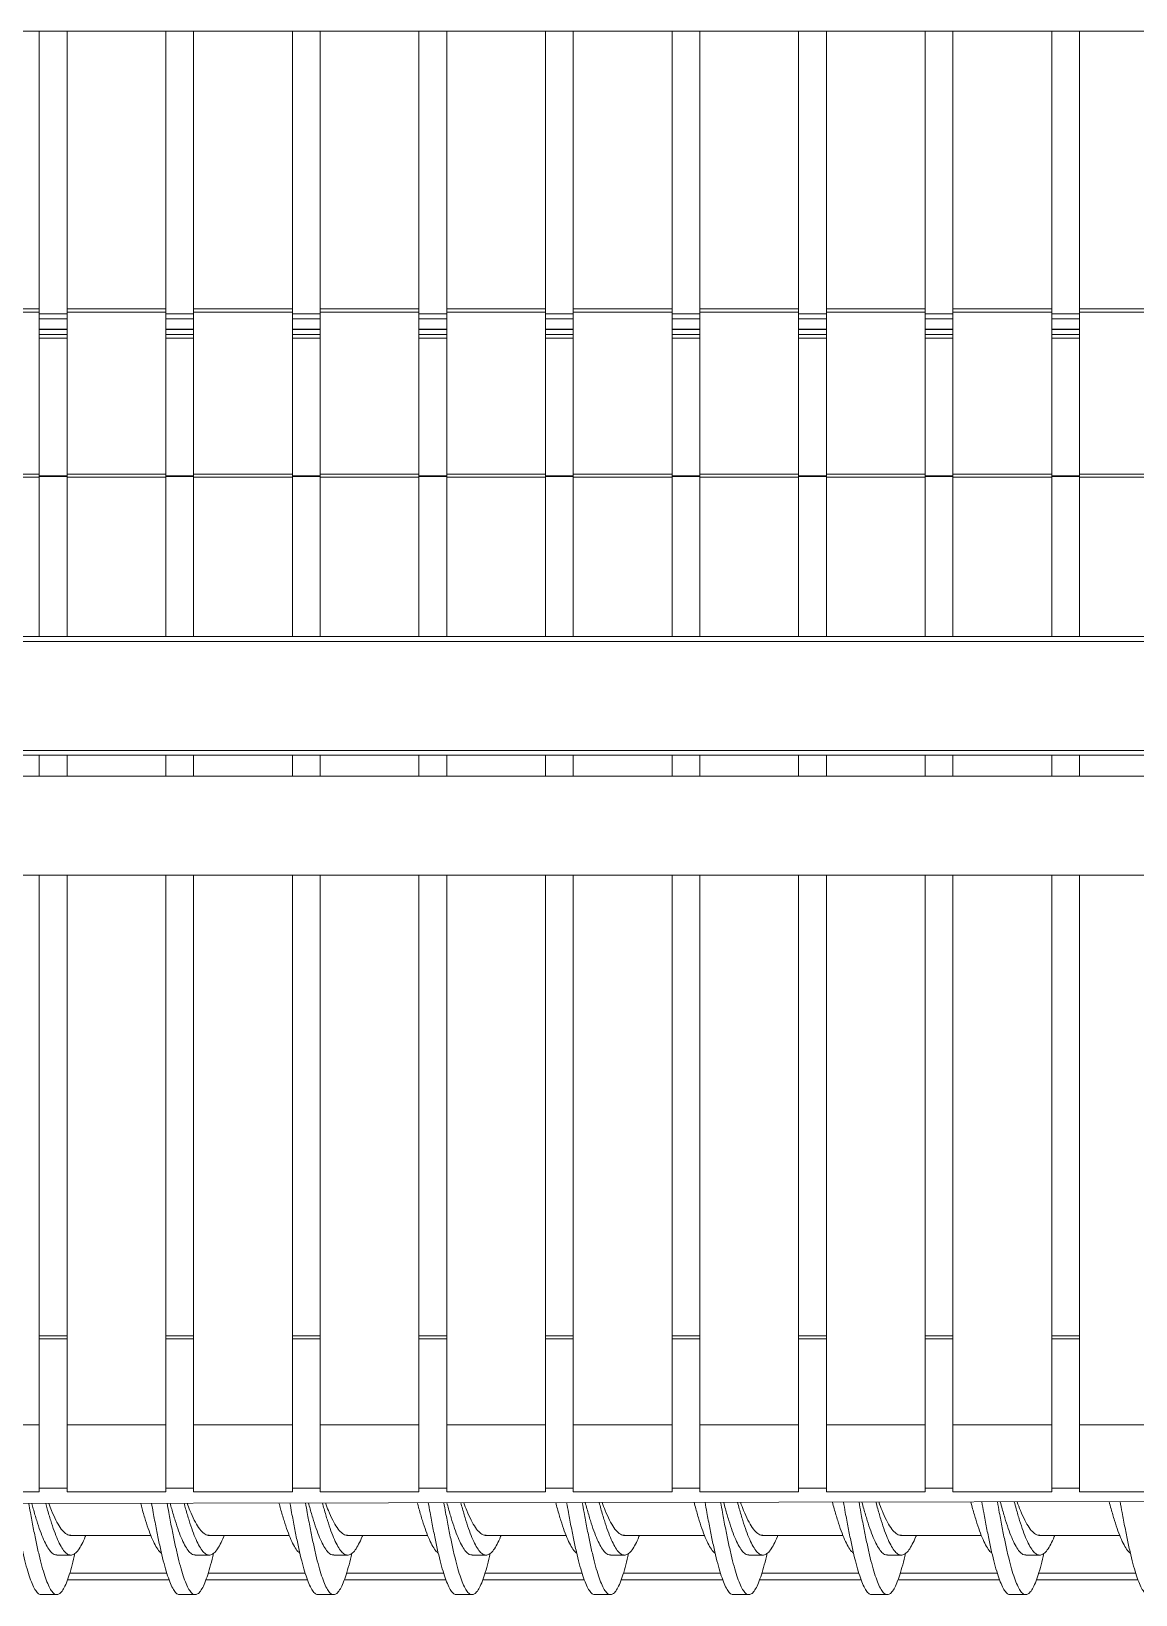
# Model space of a CAD drawing. Header units: millimetres. Extents: x 5343 to 29633, y -275 to 12336.
# Drawn here: x 27181 to 27740, y 1117 to 1908 of the extents above; entities that cross this region are included whole.
import ezdxf

# ---------------------------------------------------------------- set-up
doc = ezdxf.new("R2010")
doc.units = ezdxf.units.MM

msp = doc.modelspace()

# ---------------------------------------------------------------- linework, layer by layer
at = {"linetype": 'Continuous', "lineweight": 15}
for p, q in [((25168.71, 1907.91), (28445.71, 1907.91)), ((27185.08, 1767.62), (27185.08, 1907.91)), ((27199.08, 1767.62), (27199.08, 1907.91)), ((27249.08, 1767.62), (27249.08, 1907.91)), ((27263.08, 1767.62), (27263.08, 1907.91)), ((27313.08, 1767.62), (27313.08, 1907.91)), ((27327.08, 1767.62), (27327.08, 1907.91)), ((27377.08, 1767.62), (27377.08, 1907.91)), ((27391.08, 1767.62), (27391.08, 1907.91)), ((27441.08, 1767.62), (27441.08, 1907.91)), ((27455.08, 1767.62), (27455.08, 1907.91)), ((27505.08, 1767.62), (27505.08, 1907.91)), ((27519.08, 1767.62), (27519.08, 1907.91)), ((27569.08, 1767.62), (27569.08, 1907.91)), ((27583.08, 1767.62), (27583.08, 1907.91)), ((27633.08, 1767.62), (27633.08, 1907.91)), ((27647.08, 1767.62), (27647.08, 1907.91)), ((27697.08, 1767.62), (27697.08, 1907.91)), ((27711.08, 1767.62), (27711.08, 1907.91)), ((27185.08, 1767.62), (27135.08, 1767.62)), ((27185.08, 1765.81), (27135.08, 1765.81)), ((27185.08, 1765.81), (27185.08, 1767.62)), ((27185.08, 1683.94), (27185.08, 1765.81)), ((27199.08, 1765.03), (27185.08, 1765.03)), ((27249.08, 1767.62), (27199.08, 1767.62)), ((27199.08, 1765.81), (27199.08, 1767.62)), ((27249.08, 1765.81), (27199.08, 1765.81)), ((27199.08, 1683.94), (27199.08, 1765.81)), ((27249.08, 1765.81), (27249.08, 1767.62)), ((27249.08, 1683.94), (27249.08, 1765.81)), ((27263.08, 1765.03), (27249.08, 1765.03)), ((27313.08, 1767.62), (27263.08, 1767.62)), ((27263.08, 1765.81), (27263.08, 1767.62)), ((27313.08, 1765.81), (27263.08, 1765.81)), ((27263.08, 1683.94), (27263.08, 1765.81)), ((27313.08, 1765.81), (27313.08, 1767.62)), ((27313.08, 1683.94), (27313.08, 1765.81)), ((27327.08, 1765.03), (27313.08, 1765.03)), ((27377.08, 1767.62), (27327.08, 1767.62)), ((27327.08, 1765.81), (27327.08, 1767.62)), ((27377.08, 1765.81), (27327.08, 1765.81)), ((27327.08, 1683.94), (27327.08, 1765.81)), ((27377.08, 1765.81), (27377.08, 1767.62)), ((27377.08, 1683.94), (27377.08, 1765.81)), ((27391.08, 1765.03), (27377.08, 1765.03)), ((27441.08, 1767.62), (27391.08, 1767.62)), ((27391.08, 1765.81), (27391.08, 1767.62)), ((27441.08, 1765.81), (27391.08, 1765.81)), ((27391.08, 1683.94), (27391.08, 1765.81)), ((27441.08, 1765.81), (27441.08, 1767.62)), ((27441.08, 1683.94), (27441.08, 1765.81)), ((27455.08, 1765.03), (27441.08, 1765.03)), ((27505.08, 1767.62), (27455.08, 1767.62)), ((27455.08, 1765.81), (27455.08, 1767.62)), ((27505.08, 1765.81), (27455.08, 1765.81)), ((27455.08, 1683.94), (27455.08, 1765.81)), ((27505.08, 1765.81), (27505.08, 1767.62)), ((27505.08, 1683.94), (27505.08, 1765.81)), ((27519.08, 1765.03), (27505.08, 1765.03)), ((27569.08, 1767.62), (27519.08, 1767.62)), ((27519.08, 1765.81), (27519.08, 1767.62)), ((27569.08, 1765.81), (27519.08, 1765.81)), ((27519.08, 1683.94), (27519.08, 1765.81)), ((27569.08, 1765.81), (27569.08, 1767.62)), ((27569.08, 1683.94), (27569.08, 1765.81)), ((27583.08, 1765.03), (27569.08, 1765.03)), ((27633.08, 1767.62), (27583.08, 1767.62)), ((27583.08, 1765.81), (27583.08, 1767.62)), ((27633.08, 1765.81), (27583.08, 1765.81)), ((27583.08, 1683.94), (27583.08, 1765.81)), ((27633.08, 1765.81), (27633.08, 1767.62)), ((27633.08, 1683.94), (27633.08, 1765.81)), ((27647.08, 1765.03), (27633.08, 1765.03)), ((27697.08, 1767.62), (27647.08, 1767.62)), ((27647.08, 1765.81), (27647.08, 1767.62)), ((27697.08, 1765.81), (27647.08, 1765.81)), ((27647.08, 1683.94), (27647.08, 1765.81)), ((27697.08, 1765.81), (27697.08, 1767.62)), ((27697.08, 1683.94), (27697.08, 1765.81)), ((27711.08, 1765.03), (27697.08, 1765.03)), ((27761.08, 1767.62), (27711.08, 1767.62)), ((27711.08, 1765.81), (27711.08, 1767.62)), ((27761.08, 1765.81), (27711.08, 1765.81)), ((27711.08, 1683.94), (27711.08, 1765.81)), ((27199.08, 1762.55), (27185.08, 1762.55)), ((27199.08, 1757.21), (27185.08, 1757.21)), ((27185.08, 1757.13), (27199.08, 1757.13)), ((27263.08, 1762.55), (27249.08, 1762.55)), ((27263.08, 1757.21), (27249.08, 1757.21)), ((27249.08, 1757.13), (27263.08, 1757.13)), ((27327.08, 1762.55), (27313.08, 1762.55)), ((27327.08, 1757.21), (27313.08, 1757.21)), ((27313.08, 1757.13), (27327.08, 1757.13)), ((27391.08, 1762.55), (27377.08, 1762.55)), ((27391.08, 1757.21), (27377.08, 1757.21)), ((27377.08, 1757.13), (27391.08, 1757.13)), ((27455.08, 1762.55), (27441.08, 1762.55)), ((27455.08, 1757.21), (27441.08, 1757.21)), ((27441.08, 1757.13), (27455.08, 1757.13)), ((27519.08, 1762.55), (27505.08, 1762.55)), ((27519.08, 1757.21), (27505.08, 1757.21)), ((27505.08, 1757.13), (27519.08, 1757.13)), ((27583.08, 1762.55), (27569.08, 1762.55)), ((27583.08, 1757.21), (27569.08, 1757.21)), ((27569.08, 1757.13), (27583.08, 1757.13)), ((27647.08, 1762.55), (27633.08, 1762.55)), ((27647.08, 1757.21), (27633.08, 1757.21)), ((27633.08, 1757.13), (27647.08, 1757.13)), ((27711.08, 1762.55), (27697.08, 1762.55)), ((27711.08, 1757.21), (27697.08, 1757.21)), ((27697.08, 1757.13), (27711.08, 1757.13)), ((27199.08, 1754.62), (27185.08, 1754.62)), ((27199.08, 1752.72), (27185.08, 1752.72)), ((27263.08, 1754.62), (27249.08, 1754.62)), ((27263.08, 1752.72), (27249.08, 1752.72)), ((27327.08, 1754.62), (27313.08, 1754.62)), ((27327.08, 1752.72), (27313.08, 1752.72)), ((27391.08, 1754.62), (27377.08, 1754.62)), ((27391.08, 1752.72), (27377.08, 1752.72)), ((27455.08, 1754.62), (27441.08, 1754.62)), ((27455.08, 1752.72), (27441.08, 1752.72)), ((27519.08, 1754.62), (27505.08, 1754.62)), ((27519.08, 1752.72), (27505.08, 1752.72)), ((27583.08, 1754.62), (27569.08, 1754.62)), ((27583.08, 1752.72), (27569.08, 1752.72)), ((27647.08, 1754.62), (27633.08, 1754.62)), ((27647.08, 1752.72), (27633.08, 1752.72)), ((27711.08, 1754.62), (27697.08, 1754.62)), ((27711.08, 1752.72), (27697.08, 1752.72)), ((27185.08, 1683.94), (27135.08, 1683.94)), ((27185.08, 1682.48), (27135.08, 1682.48)), ((27185.08, 1682.48), (27185.08, 1683.94)), ((27199.08, 1683.15), (27185.08, 1683.15)), ((27199.08, 1682.82), (27185.08, 1682.82)), ((27185.08, 1601.78), (27185.08, 1682.48)), ((27249.08, 1683.94), (27199.08, 1683.94)), ((27199.08, 1682.48), (27199.08, 1683.94)), ((27249.08, 1682.48), (27199.08, 1682.48)), ((27199.08, 1601.78), (27199.08, 1682.48)), ((27249.08, 1682.48), (27249.08, 1683.94)), ((27263.08, 1683.15), (27249.08, 1683.15)), ((27263.08, 1682.82), (27249.08, 1682.82)), ((27249.08, 1601.78), (27249.08, 1682.48)), ((27313.08, 1683.94), (27263.08, 1683.94)), ((27263.08, 1682.48), (27263.08, 1683.94)), ((27313.08, 1682.48), (27263.08, 1682.48)), ((27263.08, 1601.78), (27263.08, 1682.48)), ((27313.08, 1682.48), (27313.08, 1683.94)), ((27327.08, 1683.15), (27313.08, 1683.15)), ((27327.08, 1682.82), (27313.08, 1682.82)), ((27313.08, 1601.78), (27313.08, 1682.48)), ((27377.08, 1683.94), (27327.08, 1683.94)), ((27327.08, 1682.48), (27327.08, 1683.94)), ((27377.08, 1682.48), (27327.08, 1682.48)), ((27327.08, 1601.78), (27327.08, 1682.48)), ((27377.08, 1682.48), (27377.08, 1683.94)), ((27391.08, 1683.15), (27377.08, 1683.15)), ((27391.08, 1682.82), (27377.08, 1682.82)), ((27377.08, 1601.78), (27377.08, 1682.48)), ((27441.08, 1683.94), (27391.08, 1683.94)), ((27391.08, 1682.48), (27391.08, 1683.94)), ((27441.08, 1682.48), (27391.08, 1682.48)), ((27391.08, 1601.78), (27391.08, 1682.48)), ((27441.08, 1682.48), (27441.08, 1683.94)), ((27455.08, 1683.15), (27441.08, 1683.15)), ((27455.08, 1682.82), (27441.08, 1682.82)), ((27441.08, 1601.78), (27441.08, 1682.48)), ((27505.08, 1683.94), (27455.08, 1683.94)), ((27455.08, 1682.48), (27455.08, 1683.94)), ((27505.08, 1682.48), (27455.08, 1682.48)), ((27455.08, 1601.78), (27455.08, 1682.48)), ((27505.08, 1682.48), (27505.08, 1683.94)), ((27519.08, 1683.15), (27505.08, 1683.15)), ((27519.08, 1682.82), (27505.08, 1682.82)), ((27505.08, 1601.78), (27505.08, 1682.48)), ((27569.08, 1683.94), (27519.08, 1683.94)), ((27519.08, 1682.48), (27519.08, 1683.94)), ((27569.08, 1682.48), (27519.08, 1682.48)), ((27519.08, 1601.78), (27519.08, 1682.48)), ((27569.08, 1682.48), (27569.08, 1683.94)), ((27583.08, 1683.15), (27569.08, 1683.15)), ((27583.08, 1682.82), (27569.08, 1682.82)), ((27569.08, 1601.78), (27569.08, 1682.48)), ((27633.08, 1683.94), (27583.08, 1683.94)), ((27583.08, 1682.48), (27583.08, 1683.94)), ((27633.08, 1682.48), (27583.08, 1682.48)), ((27583.08, 1601.78), (27583.08, 1682.48)), ((27633.08, 1682.48), (27633.08, 1683.94)), ((27647.08, 1683.15), (27633.08, 1683.15)), ((27647.08, 1682.82), (27633.08, 1682.82)), ((27633.08, 1601.78), (27633.08, 1682.48)), ((27697.08, 1683.94), (27647.08, 1683.94)), ((27647.08, 1682.48), (27647.08, 1683.94)), ((27697.08, 1682.48), (27647.08, 1682.48)), ((27647.08, 1601.78), (27647.08, 1682.48)), ((27697.08, 1682.48), (27697.08, 1683.94)), ((27711.08, 1683.15), (27697.08, 1683.15)), ((27711.08, 1682.82), (27697.08, 1682.82)), ((27697.08, 1601.78), (27697.08, 1682.48)), ((27761.08, 1683.94), (27711.08, 1683.94)), ((27711.08, 1682.48), (27711.08, 1683.94)), ((27761.08, 1682.48), (27711.08, 1682.48)), ((27711.08, 1601.78), (27711.08, 1682.48)), ((28521.43, 1599.28), (25080.14, 1599.28)), ((25080.64, 1601.78), (28520.93, 1601.78)), ((25080.14, 1544.28), (28521.43, 1544.28)), ((28521.29, 1541.78), (25080.29, 1541.78)), ((27185.08, 1531.24), (27185.08, 1541.78)), ((27199.08, 1531.24), (27199.08, 1541.78)), ((27249.08, 1531.24), (27249.08, 1541.78)), ((27263.08, 1531.24), (27263.08, 1541.78)), ((27313.08, 1531.24), (27313.08, 1541.78)), ((27327.08, 1531.24), (27327.08, 1541.78)), ((27377.08, 1531.24), (27377.08, 1541.78)), ((27391.08, 1531.24), (27391.08, 1541.78)), ((27441.08, 1531.24), (27441.08, 1541.78)), ((27455.08, 1531.24), (27455.08, 1541.78)), ((27505.08, 1531.24), (27505.08, 1541.78)), ((27519.08, 1531.24), (27519.08, 1541.78)), ((27569.08, 1531.24), (27569.08, 1541.78)), ((27583.08, 1531.24), (27583.08, 1541.78)), ((27633.08, 1531.24), (27633.08, 1541.78)), ((27647.08, 1531.24), (27647.08, 1541.78)), ((27697.08, 1531.24), (27697.08, 1541.78)), ((27711.08, 1531.24), (27711.08, 1541.78)), ((28244.79, 1531.24), (25356.79, 1531.24)), ((25160.39, 1481.24), (28447.39, 1481.24)), ((27185.08, 1203.3), (27185.08, 1481.24)), ((27199.08, 1203.3), (27199.08, 1481.24)), ((27249.08, 1203.3), (27249.08, 1481.24)), ((27263.08, 1203.3), (27263.08, 1481.24)), ((27313.08, 1203.3), (27313.08, 1481.24)), ((27327.08, 1203.3), (27327.08, 1481.24)), ((27377.08, 1203.3), (27377.08, 1481.24)), ((27391.08, 1203.3), (27391.08, 1481.24)), ((27441.08, 1203.3), (27441.08, 1481.24)), ((27455.08, 1203.3), (27455.08, 1481.24)), ((27505.08, 1203.3), (27505.08, 1481.24)), ((27519.08, 1203.3), (27519.08, 1481.24)), ((27569.08, 1203.3), (27569.08, 1481.24)), ((27583.08, 1203.3), (27583.08, 1481.24)), ((27633.08, 1203.3), (27633.08, 1481.24)), ((27647.08, 1203.3), (27647.08, 1481.24)), ((27697.08, 1203.3), (27697.08, 1481.24)), ((27711.08, 1203.3), (27711.08, 1481.24)), ((27199.08, 1248.25), (27185.08, 1248.25)), ((27185.08, 1246.68), (27199.08, 1246.68)), ((27263.08, 1248.25), (27249.08, 1248.25)), ((27249.08, 1246.68), (27263.08, 1246.68)), ((27327.08, 1248.25), (27313.08, 1248.25)), ((27313.08, 1246.68), (27327.08, 1246.68)), ((27391.08, 1248.25), (27377.08, 1248.25)), ((27377.08, 1246.68), (27391.08, 1246.68)), ((27455.08, 1248.25), (27441.08, 1248.25)), ((27441.08, 1246.68), (27455.08, 1246.68)), ((27519.08, 1248.25), (27505.08, 1248.25)), ((27505.08, 1246.68), (27519.08, 1246.68)), ((27583.08, 1248.25), (27569.08, 1248.25)), ((27569.08, 1246.68), (27583.08, 1246.68)), ((27647.08, 1248.25), (27633.08, 1248.25)), ((27633.08, 1246.68), (27647.08, 1246.68)), ((27711.08, 1248.25), (27697.08, 1248.25)), ((27697.08, 1246.68), (27711.08, 1246.68)), ((27185.08, 1203.3), (27135.08, 1203.3)), ((27185.08, 1169.42), (27185.08, 1203.3)), ((27249.08, 1203.3), (27199.08, 1203.3)), ((27199.08, 1169.42), (27199.08, 1203.3)), ((27249.08, 1169.42), (27249.08, 1203.3)), ((27313.08, 1203.3), (27263.08, 1203.3)), ((27263.08, 1169.42), (27263.08, 1203.3)), ((27313.08, 1169.42), (27313.08, 1203.3)), ((27377.08, 1203.3), (27327.08, 1203.3)), ((27327.08, 1169.42), (27327.08, 1203.3)), ((27377.08, 1169.42), (27377.08, 1203.3)), ((27441.08, 1203.3), (27391.08, 1203.3)), ((27391.08, 1169.42), (27391.08, 1203.3)), ((27441.08, 1169.42), (27441.08, 1203.3)), ((27505.08, 1203.3), (27455.08, 1203.3)), ((27455.08, 1169.42), (27455.08, 1203.3)), ((27505.08, 1169.42), (27505.08, 1203.3)), ((27569.08, 1203.3), (27519.08, 1203.3)), ((27519.08, 1169.42), (27519.08, 1203.3)), ((27569.08, 1169.42), (27569.08, 1203.3)), ((27633.08, 1203.3), (27583.08, 1203.3)), ((27583.08, 1169.42), (27583.08, 1203.3)), ((27633.08, 1169.42), (27633.08, 1203.3)), ((27697.08, 1203.3), (27647.08, 1203.3)), ((27647.08, 1169.42), (27647.08, 1203.3)), ((27697.08, 1169.42), (27697.08, 1203.3)), ((27761.08, 1203.3), (27711.08, 1203.3)), ((27711.08, 1169.42), (27711.08, 1203.3)), ((27185.08, 1171.28), (27199.08, 1171.28)), ((27249.08, 1171.28), (27263.08, 1171.28)), ((27313.08, 1171.28), (27327.08, 1171.28)), ((27377.08, 1171.28), (27391.08, 1171.28)), ((27441.08, 1171.28), (27455.08, 1171.28)), ((27505.08, 1171.28), (27519.08, 1171.28)), ((27569.08, 1171.28), (27583.08, 1171.28)), ((27633.08, 1171.28), (27647.08, 1171.28)), ((27697.08, 1171.28), (27711.08, 1171.28)), ((28463.03, 1165.66), (26890.9, 1162.99)), ((27135.08, 1169.42), (27185.08, 1169.42)), ((27199.08, 1169.42), (27249.08, 1169.42)), ((27263.08, 1169.42), (27313.08, 1169.42)), ((27327.08, 1169.42), (27377.08, 1169.42)), ((27391.08, 1169.42), (27441.08, 1169.42)), ((27455.08, 1169.42), (27505.08, 1169.42)), ((27519.08, 1169.42), (27569.08, 1169.42)), ((27583.08, 1169.42), (27633.08, 1169.42)), ((27647.08, 1169.42), (27697.08, 1169.42)), ((27711.08, 1169.42), (27761.08, 1169.42)), ((27200.51, 1147.28), (27241.5, 1147.28)), ((27270.51, 1147.28), (27311.5, 1147.28)), ((27340.51, 1147.28), (27381.5, 1147.28)), ((27410.51, 1147.28), (27451.5, 1147.28)), ((27480.51, 1147.28), (27521.5, 1147.28)), ((27550.51, 1147.28), (27591.5, 1147.28)), ((27620.51, 1147.28), (27661.5, 1147.28)), ((27690.51, 1147.28), (27731.5, 1147.28)), ((27193.95, 1137.36), (27201.01, 1137.36)), ((27263.95, 1137.36), (27271.01, 1137.36)), ((27333.95, 1137.36), (27341.01, 1137.36)), ((27403.95, 1137.36), (27411.01, 1137.36)), ((27473.95, 1137.36), (27481.01, 1137.36)), ((27543.95, 1137.36), (27551.01, 1137.36)), ((27613.95, 1137.36), (27621.01, 1137.36)), ((27683.95, 1137.36), (27691.01, 1137.36)), ((27250.73, 1124.79), (27199.31, 1124.79)), ((27249.54, 1128.29), (27200.48, 1128.29)), ((27320.73, 1124.79), (27269.31, 1124.79)), ((27319.54, 1128.29), (27270.48, 1128.29)), ((27390.73, 1124.79), (27339.31, 1124.79)), ((27389.54, 1128.29), (27340.48, 1128.29)), ((27460.73, 1124.79), (27409.31, 1124.79)), ((27459.54, 1128.29), (27410.48, 1128.29)), ((27530.73, 1124.79), (27479.31, 1124.79)), ((27529.54, 1128.29), (27480.48, 1128.29)), ((27600.73, 1124.79), (27549.31, 1124.79)), ((27599.54, 1128.29), (27550.48, 1128.29)), ((27670.73, 1124.79), (27619.31, 1124.79)), ((27669.54, 1128.29), (27620.48, 1128.29)), ((27740.73, 1124.79), (27689.31, 1124.79)), ((27739.54, 1128.29), (27690.48, 1128.29)), ((27186.07, 1117.36), (27193.95, 1117.36)), ((27256.07, 1117.36), (27263.95, 1117.36)), ((27326.07, 1117.36), (27333.95, 1117.36)), ((27396.07, 1117.36), (27403.95, 1117.36)), ((27466.07, 1117.36), (27473.95, 1117.36)), ((27536.07, 1117.36), (27543.95, 1117.36)), ((27606.07, 1117.36), (27613.95, 1117.36)), ((27676.07, 1117.36), (27683.95, 1117.36))]:
    msp.add_line(p, q, dxfattribs=at)
for points, knots in [([(27186.07, 1117.44), (27185.98, 1117.42), (27185.4, 1117.25), (27184.33, 1118.02), (27182.88, 1119.8), (27181.42, 1122.76), (27179.96, 1126.7), (27178.5, 1131.61), (27177.04, 1137.37), (27175.58, 1143.91), (27174.13, 1151.12), (27172.88, 1157.68), (27172.12, 1161.93), (27171.85, 1163.46)], [0, 0, 0, 0, 0.01919, 0.121806, 0.22434, 0.326875, 0.42949, 0.532002, 0.634581, 0.73716, 0.839672, 0.942288, 1, 1, 1, 1]), ([(27203.1, 1138.16), (27202.88, 1137.18), (27202.17, 1134.08), (27200.97, 1129.71), (27199.51, 1125.12), (27198.06, 1121.54), (27196.6, 1119), (27195.14, 1117.54), (27193.68, 1117.19), (27192.22, 1117.95), (27190.76, 1119.82), (27189.31, 1122.75), (27187.84, 1126.7), (27186.39, 1131.6), (27184.93, 1137.37), (27183.47, 1143.91), (27182.01, 1151.12), (27180.77, 1157.68), (27180.01, 1161.94), (27179.73, 1163.48)], [0, 0, 0, 0, 0.028829, 0.09121, 0.15364, 0.216006, 0.278414, 0.340821, 0.403188, 0.465618, 0.527998, 0.590378, 0.652808, 0.715175, 0.777582, 0.839989, 0.902356, 0.964786, 1, 1, 1, 1]), ([(27193.96, 1137.44), (27193.47, 1137.48), (27192.41, 1137.57), (27190.76, 1139.03), (27189.01, 1141.52), (27187.26, 1145.06), (27185.51, 1149.5), (27183.76, 1154.77), (27182.35, 1159.49), (27181.52, 1162.57), (27181.28, 1163.48)], [0, 0, 0, 0, 0.113833, 0.251817, 0.389801, 0.527856, 0.66591, 0.803894, 0.941878, 1, 1, 1, 1]), ([(27208.54, 1147.28), (27208.47, 1147.08), (27207.81, 1145.3), (27206.57, 1142.73), (27204.82, 1139.78), (27203.07, 1137.95), (27201.32, 1137.19), (27199.57, 1137.55), (27197.82, 1139.01), (27196.07, 1141.53), (27194.32, 1145.06), (27192.57, 1149.5), (27190.82, 1154.77), (27189.41, 1159.49), (27188.58, 1162.58), (27188.33, 1163.49)], [0, 0, 0, 0, 0.010785, 0.097408, 0.183986, 0.270565, 0.357188, 0.44381, 0.530389, 0.616967, 0.70359, 0.790213, 0.876791, 0.96337, 1, 1, 1, 1]), ([(27201.01, 1147.45), (27200.67, 1147.41), (27199.61, 1147.3), (27197.82, 1148.54), (27195.63, 1151.06), (27193.45, 1154.89), (27191.52, 1159.07), (27190.32, 1162.25), (27189.85, 1163.49)], [0, 0, 0, 0, 0.089613, 0.285713, 0.481812, 0.677913, 0.874017, 1, 1, 1, 1]), ([(27246.86, 1138.32), (27246.51, 1138.57), (27245.58, 1139.25), (27244.07, 1141.56), (27242.32, 1145.05), (27240.57, 1149.5), (27238.82, 1154.77), (27237.4, 1159.52), (27236.56, 1162.63), (27236.31, 1163.57)], [0, 0, 0, 0, 0.098672, 0.264455, 0.430323, 0.59619, 0.761973, 0.927757, 1, 1, 1, 1]), ([(27256.07, 1117.44), (27255.98, 1117.42), (27255.4, 1117.25), (27254.33, 1118.02), (27252.88, 1119.8), (27251.42, 1122.76), (27249.96, 1126.7), (27248.5, 1131.61), (27247.04, 1137.37), (27245.58, 1143.91), (27244.13, 1151.12), (27242.87, 1157.72), (27242.11, 1162.01), (27241.83, 1163.58)], [0, 0, 0, 0, 0.019161, 0.121623, 0.224003, 0.326383, 0.428845, 0.531203, 0.633627, 0.736052, 0.83841, 0.940871, 1, 1, 1, 1]), ([(27273.1, 1138.16), (27272.88, 1137.18), (27272.17, 1134.08), (27270.97, 1129.71), (27269.51, 1125.12), (27268.06, 1121.54), (27266.6, 1119), (27265.14, 1117.54), (27263.68, 1117.19), (27262.22, 1117.95), (27260.76, 1119.82), (27259.31, 1122.75), (27257.84, 1126.7), (27256.39, 1131.6), (27254.93, 1137.37), (27253.47, 1143.91), (27252.01, 1151.12), (27250.76, 1157.72), (27249.99, 1162.02), (27249.71, 1163.6)], [0, 0, 0, 0, 0.028803, 0.0911261, 0.1534989, 0.2158085, 0.2781587, 0.340509, 0.4028185, 0.4651913, 0.5275145, 0.5898376, 0.6522104, 0.71452, 0.7768702, 0.8392204, 0.90153, 0.9639028, 1, 1, 1, 1]), ([(27263.96, 1137.44), (27263.47, 1137.48), (27262.41, 1137.57), (27260.76, 1139.03), (27259.01, 1141.52), (27257.26, 1145.06), (27255.51, 1149.5), (27253.76, 1154.77), (27252.34, 1159.53), (27251.5, 1162.65), (27251.24, 1163.6)], [0, 0, 0, 0, 0.113543, 0.251176, 0.388809, 0.526512, 0.664215, 0.801847, 0.93948, 1, 1, 1, 1]), ([(27278.54, 1147.28), (27278.47, 1147.08), (27277.81, 1145.3), (27276.57, 1142.73), (27274.82, 1139.78), (27273.07, 1137.95), (27271.32, 1137.19), (27269.57, 1137.55), (27267.82, 1139.01), (27266.07, 1141.53), (27264.32, 1145.06), (27262.57, 1149.5), (27260.82, 1154.77), (27259.4, 1159.53), (27258.56, 1162.65), (27258.3, 1163.61)], [0, 0, 0, 0, 0.010768, 0.097252, 0.183692, 0.270132, 0.356616, 0.443101, 0.529541, 0.615981, 0.702465, 0.788949, 0.875389, 0.961829, 1, 1, 1, 1]), ([(27271.01, 1147.45), (27270.67, 1147.41), (27269.61, 1147.3), (27267.82, 1148.54), (27265.63, 1151.06), (27263.45, 1154.89), (27261.5, 1159.1), (27260.29, 1162.33), (27259.81, 1163.61)], [0, 0, 0, 0, 0.089246, 0.284542, 0.479839, 0.675136, 0.870437, 1, 1, 1, 1]), ([(27316.86, 1138.32), (27316.51, 1138.57), (27315.58, 1139.25), (27314.07, 1141.56), (27312.32, 1145.05), (27310.57, 1149.5), (27308.82, 1154.77), (27307.39, 1159.56), (27306.54, 1162.71), (27306.28, 1163.69)], [0, 0, 0, 0, 0.09837, 0.263646, 0.429007, 0.594367, 0.759644, 0.92492, 1, 1, 1, 1]), ([(27326.07, 1117.44), (27325.98, 1117.42), (27325.4, 1117.25), (27324.33, 1118.02), (27322.88, 1119.8), (27321.42, 1122.76), (27319.96, 1126.7), (27318.5, 1131.61), (27317.04, 1137.37), (27315.58, 1143.91), (27314.13, 1151.12), (27312.87, 1157.76), (27312.09, 1162.09), (27311.8, 1163.7)], [0, 0, 0, 0, 0.019132, 0.12144, 0.223667, 0.325893, 0.428201, 0.530405, 0.632676, 0.734947, 0.837151, 0.939459, 1, 1, 1, 1]), ([(27343.1, 1138.16), (27342.88, 1137.18), (27342.17, 1134.08), (27340.97, 1129.71), (27339.51, 1125.12), (27338.06, 1121.54), (27336.6, 1119), (27335.14, 1117.54), (27333.68, 1117.19), (27332.22, 1117.95), (27330.76, 1119.82), (27329.31, 1122.75), (27327.84, 1126.7), (27326.39, 1131.6), (27324.93, 1137.37), (27323.47, 1143.91), (27322.01, 1151.12), (27320.75, 1157.76), (27319.98, 1162.1), (27319.69, 1163.71)], [0, 0, 0, 0, 0.028777, 0.091043, 0.153359, 0.215611, 0.277904, 0.340198, 0.40245, 0.464766, 0.527032, 0.589298, 0.651614, 0.713867, 0.77616, 0.838453, 0.900706, 0.963021, 1, 1, 1, 1]), ([(27333.96, 1137.44), (27333.47, 1137.48), (27332.41, 1137.57), (27330.76, 1139.03), (27329.01, 1141.52), (27327.26, 1145.06), (27325.51, 1149.5), (27323.76, 1154.77), (27322.33, 1159.56), (27321.48, 1162.72), (27321.21, 1163.72)], [0, 0, 0, 0, 0.113255, 0.250538, 0.387821, 0.525175, 0.662528, 0.799811, 0.937094, 1, 1, 1, 1]), ([(27348.54, 1147.28), (27348.47, 1147.08), (27347.81, 1145.3), (27346.57, 1142.73), (27344.82, 1139.78), (27343.07, 1137.95), (27341.32, 1137.19), (27339.57, 1137.55), (27337.82, 1139.01), (27336.07, 1141.53), (27334.32, 1145.06), (27332.57, 1149.5), (27330.82, 1154.77), (27329.39, 1159.57), (27328.53, 1162.73), (27328.27, 1163.73)], [0, 0, 0, 0, 0.010751, 0.097097, 0.183399, 0.269701, 0.356047, 0.442393, 0.528695, 0.614997, 0.701344, 0.78769, 0.873992, 0.960294, 1, 1, 1, 1]), ([(27341.01, 1147.45), (27340.67, 1147.41), (27339.61, 1147.3), (27337.82, 1148.54), (27335.63, 1151.06), (27333.45, 1154.89), (27331.49, 1159.14), (27330.26, 1162.41), (27329.76, 1163.73)], [0, 0, 0, 0, 0.088882, 0.283381, 0.477881, 0.672382, 0.866886, 1, 1, 1, 1]), ([(27386.86, 1138.32), (27386.51, 1138.57), (27385.58, 1139.25), (27384.07, 1141.56), (27382.32, 1145.05), (27380.57, 1149.5), (27378.82, 1154.77), (27377.38, 1159.59), (27376.52, 1162.79), (27376.24, 1163.81)], [0, 0, 0, 0, 0.0980702, 0.2628428, 0.4276993, 0.5925558, 0.7573283, 0.9221009, 1, 1, 1, 1]), ([(27396.07, 1117.44), (27395.98, 1117.42), (27395.4, 1117.25), (27394.33, 1118.02), (27392.88, 1119.8), (27391.42, 1122.76), (27389.96, 1126.7), (27388.5, 1131.61), (27387.04, 1137.37), (27385.58, 1143.91), (27384.13, 1151.12), (27382.86, 1157.79), (27382.08, 1162.17), (27381.78, 1163.82)], [0, 0, 0, 0, 0.0191036, 0.1212581, 0.2233313, 0.3254045, 0.427559, 0.52961, 0.6317275, 0.7338451, 0.8358961, 0.9380506, 1, 1, 1, 1]), ([(27413.1, 1138.16), (27412.88, 1137.18), (27412.17, 1134.08), (27410.97, 1129.71), (27409.51, 1125.12), (27408.06, 1121.54), (27406.6, 1119), (27405.14, 1117.54), (27403.68, 1117.19), (27402.22, 1117.95), (27400.76, 1119.82), (27399.31, 1122.75), (27397.84, 1126.7), (27396.39, 1131.6), (27394.93, 1137.37), (27393.47, 1143.91), (27392.01, 1151.12), (27390.74, 1157.8), (27389.96, 1162.18), (27389.67, 1163.83)], [0, 0, 0, 0, 0.02875, 0.09096, 0.153218, 0.215414, 0.27765, 0.339887, 0.402083, 0.464341, 0.526551, 0.58876, 0.651019, 0.713214, 0.775451, 0.837687, 0.899883, 0.962142, 1, 1, 1, 1]), ([(27403.96, 1137.44), (27403.47, 1137.48), (27402.41, 1137.57), (27400.76, 1139.03), (27399.01, 1141.52), (27397.26, 1145.06), (27395.51, 1149.5), (27393.76, 1154.77), (27392.32, 1159.6), (27391.46, 1162.8), (27391.18, 1163.84)], [0, 0, 0, 0, 0.112968, 0.249904, 0.386839, 0.523844, 0.66085, 0.797785, 0.934721, 1, 1, 1, 1]), ([(27418.54, 1147.28), (27418.47, 1147.08), (27417.81, 1145.3), (27416.57, 1142.73), (27414.82, 1139.78), (27413.07, 1137.95), (27411.32, 1137.19), (27409.57, 1137.55), (27407.82, 1139.01), (27406.07, 1141.53), (27404.32, 1145.06), (27402.57, 1149.5), (27400.82, 1154.77), (27399.38, 1159.61), (27398.51, 1162.81), (27398.23, 1163.85)], [0, 0, 0, 0, 0.010734, 0.096942, 0.183107, 0.269271, 0.35548, 0.441688, 0.527853, 0.614017, 0.700226, 0.786434, 0.872599, 0.958763, 1, 1, 1, 1]), ([(27411.01, 1147.45), (27410.67, 1147.41), (27409.61, 1147.3), (27407.82, 1148.54), (27405.63, 1151.06), (27403.45, 1154.88), (27401.47, 1159.18), (27400.23, 1162.48), (27399.72, 1163.85)], [0, 0, 0, 0, 0.088521, 0.28223, 0.475939, 0.66965, 0.863363, 1, 1, 1, 1]), ([(27456.86, 1138.32), (27456.51, 1138.57), (27455.58, 1139.25), (27454.07, 1141.56), (27452.32, 1145.05), (27450.57, 1149.5), (27448.82, 1154.77), (27447.37, 1159.63), (27446.5, 1162.87), (27446.21, 1163.93)], [0, 0, 0, 0, 0.097772, 0.262044, 0.4264, 0.590755, 0.755027, 0.919299, 1, 1, 1, 1]), ([(27466.07, 1117.44), (27465.98, 1117.42), (27465.4, 1117.25), (27464.33, 1118.02), (27462.88, 1119.8), (27461.42, 1122.76), (27459.96, 1126.7), (27458.5, 1131.61), (27457.04, 1137.37), (27455.58, 1143.91), (27454.13, 1151.11), (27452.85, 1157.83), (27452.06, 1162.25), (27451.76, 1163.94)], [0, 0, 0, 0, 0.019075, 0.1210766, 0.222997, 0.3249174, 0.426919, 0.5288173, 0.630782, 0.7327466, 0.8346449, 0.9366465, 1, 1, 1, 1]), ([(27483.1, 1138.16), (27482.88, 1137.18), (27482.17, 1134.08), (27480.97, 1129.71), (27479.51, 1125.12), (27478.06, 1121.54), (27476.6, 1119), (27475.14, 1117.54), (27473.68, 1117.19), (27472.22, 1117.95), (27470.76, 1119.82), (27469.31, 1122.75), (27467.84, 1126.7), (27466.39, 1131.6), (27464.93, 1137.37), (27463.47, 1143.91), (27462.01, 1151.11), (27460.74, 1157.84), (27459.95, 1162.26), (27459.65, 1163.95)], [0, 0, 0, 0, 0.028724, 0.090877, 0.153079, 0.215218, 0.277397, 0.339577, 0.401715, 0.463917, 0.52607, 0.588222, 0.650424, 0.712563, 0.774743, 0.836922, 0.899061, 0.961263, 1, 1, 1, 1]), ([(27473.96, 1137.44), (27473.47, 1137.48), (27472.41, 1137.57), (27470.76, 1139.03), (27469.01, 1141.52), (27467.26, 1145.06), (27465.51, 1149.5), (27463.76, 1154.77), (27462.31, 1159.64), (27461.44, 1162.88), (27461.15, 1163.96)], [0, 0, 0, 0, 0.112683, 0.249272, 0.385862, 0.522521, 0.65918, 0.795769, 0.932359, 1, 1, 1, 1]), ([(27488.54, 1147.28), (27488.47, 1147.08), (27487.81, 1145.3), (27486.57, 1142.73), (27484.82, 1139.78), (27483.07, 1137.95), (27481.32, 1137.19), (27479.57, 1137.55), (27477.82, 1139.01), (27476.07, 1141.53), (27474.32, 1145.06), (27472.57, 1149.5), (27470.82, 1154.77), (27469.36, 1159.64), (27468.49, 1162.89), (27468.2, 1163.97)], [0, 0, 0, 0, 0.0107165, 0.0967878, 0.1828152, 0.2688427, 0.3549139, 0.4409852, 0.5270126, 0.6130401, 0.6991114, 0.7851826, 0.8712101, 0.9572375, 1, 1, 1, 1]), ([(27481.01, 1147.45), (27480.67, 1147.41), (27479.61, 1147.3), (27477.82, 1148.54), (27475.63, 1151.06), (27473.45, 1154.88), (27471.46, 1159.21), (27470.2, 1162.56), (27469.67, 1163.97)], [0, 0, 0, 0, 0.088162, 0.281088, 0.474013, 0.66694, 0.85987, 1, 1, 1, 1]), ([(27526.86, 1138.32), (27526.51, 1138.57), (27525.58, 1139.25), (27524.07, 1141.56), (27522.32, 1145.05), (27520.57, 1149.5), (27518.82, 1154.77), (27517.36, 1159.67), (27516.48, 1162.94), (27516.18, 1164.05)], [0, 0, 0, 0, 0.097476, 0.26125, 0.425108, 0.588965, 0.75274, 0.916514, 1, 1, 1, 1]), ([(27536.07, 1117.44), (27535.98, 1117.42), (27535.4, 1117.25), (27534.33, 1118.02), (27532.88, 1119.8), (27531.42, 1122.76), (27529.96, 1126.7), (27528.5, 1131.61), (27527.04, 1137.37), (27525.58, 1143.91), (27524.13, 1151.11), (27522.84, 1157.87), (27522.05, 1162.33), (27521.74, 1164.06)], [0, 0, 0, 0, 0.019047, 0.120896, 0.222664, 0.324432, 0.426281, 0.528027, 0.629839, 0.731652, 0.833397, 0.935247, 1, 1, 1, 1]), ([(27553.1, 1138.16), (27552.88, 1137.18), (27552.17, 1134.08), (27550.97, 1129.71), (27549.51, 1125.12), (27548.06, 1121.54), (27546.6, 1119), (27545.14, 1117.54), (27543.68, 1117.19), (27542.22, 1117.95), (27540.76, 1119.82), (27539.31, 1122.75), (27537.84, 1126.7), (27536.39, 1131.6), (27534.93, 1137.37), (27533.47, 1143.91), (27532.01, 1151.11), (27530.73, 1157.87), (27529.93, 1162.34), (27529.62, 1164.07)], [0, 0, 0, 0, 0.028698, 0.090794, 0.152939, 0.215021, 0.277144, 0.339267, 0.401349, 0.463494, 0.52559, 0.587686, 0.649831, 0.711914, 0.774036, 0.836159, 0.898241, 0.960387, 1, 1, 1, 1]), ([(27543.96, 1137.44), (27543.47, 1137.48), (27542.41, 1137.57), (27540.76, 1139.03), (27539.01, 1141.52), (27537.26, 1145.06), (27535.51, 1149.5), (27533.76, 1154.77), (27532.3, 1159.68), (27531.41, 1162.96), (27531.12, 1164.07)], [0, 0, 0, 0, 0.112399, 0.248644, 0.384889, 0.521204, 0.657519, 0.793764, 0.930009, 1, 1, 1, 1]), ([(27558.54, 1147.28), (27558.47, 1147.08), (27557.81, 1145.3), (27556.57, 1142.73), (27554.82, 1139.78), (27553.07, 1137.95), (27551.32, 1137.19), (27549.57, 1137.55), (27547.82, 1139.01), (27546.07, 1141.53), (27544.32, 1145.06), (27542.57, 1149.5), (27540.82, 1154.77), (27539.35, 1159.68), (27538.47, 1162.97), (27538.17, 1164.09)], [0, 0, 0, 0, 0.010699, 0.096634, 0.182525, 0.268416, 0.35435, 0.440285, 0.526175, 0.612066, 0.698001, 0.783935, 0.869826, 0.955717, 1, 1, 1, 1]), ([(27551.01, 1147.45), (27550.67, 1147.41), (27549.61, 1147.3), (27547.82, 1148.54), (27545.63, 1151.06), (27543.45, 1154.88), (27541.44, 1159.25), (27540.17, 1162.64), (27539.62, 1164.09)], [0, 0, 0, 0, 0.087807, 0.279955, 0.472103, 0.664252, 0.856404, 1, 1, 1, 1]), ([(27596.86, 1138.32), (27596.51, 1138.57), (27595.58, 1139.25), (27594.07, 1141.56), (27592.32, 1145.05), (27590.57, 1149.5), (27588.82, 1154.77), (27587.35, 1159.71), (27586.45, 1163.02), (27586.15, 1164.17)], [0, 0, 0, 0, 0.0971816, 0.2604611, 0.4238238, 0.5871865, 0.750466, 0.9137455, 1, 1, 1, 1]), ([(27606.07, 1117.44), (27605.98, 1117.42), (27605.4, 1117.25), (27604.33, 1118.02), (27602.88, 1119.8), (27601.42, 1122.76), (27599.96, 1126.7), (27598.5, 1131.61), (27597.04, 1137.37), (27595.58, 1143.91), (27594.13, 1151.11), (27592.84, 1157.91), (27592.04, 1162.41), (27591.72, 1164.18)], [0, 0, 0, 0, 0.019018, 0.120715, 0.222331, 0.323948, 0.425645, 0.527239, 0.628899, 0.73056, 0.832154, 0.933851, 1, 1, 1, 1]), ([(27623.1, 1138.16), (27622.88, 1137.18), (27622.17, 1134.08), (27620.97, 1129.71), (27619.51, 1125.12), (27618.06, 1121.54), (27616.6, 1119), (27615.14, 1117.54), (27613.68, 1117.19), (27612.22, 1117.95), (27610.76, 1119.82), (27609.31, 1122.75), (27607.84, 1126.7), (27606.39, 1131.6), (27604.93, 1137.37), (27603.47, 1143.91), (27602.01, 1151.11), (27600.72, 1157.91), (27599.92, 1162.41), (27599.6, 1164.19)], [0, 0, 0, 0, 0.028672, 0.090711, 0.1528, 0.214825, 0.276892, 0.338958, 0.400983, 0.463072, 0.525111, 0.587151, 0.649239, 0.711265, 0.773331, 0.835397, 0.897423, 0.959512, 1, 1, 1, 1]), ([(27613.96, 1137.44), (27613.47, 1137.48), (27612.41, 1137.57), (27610.76, 1139.03), (27609.01, 1141.52), (27607.26, 1145.06), (27605.51, 1149.5), (27603.76, 1154.77), (27602.29, 1159.72), (27601.39, 1163.04), (27601.08, 1164.19)], [0, 0, 0, 0, 0.112116, 0.248019, 0.383922, 0.519894, 0.655866, 0.791768, 0.927671, 1, 1, 1, 1]), ([(27628.54, 1147.28), (27628.47, 1147.08), (27627.81, 1145.3), (27626.57, 1142.73), (27624.82, 1139.78), (27623.07, 1137.95), (27621.32, 1137.19), (27619.57, 1137.55), (27617.82, 1139.01), (27616.07, 1141.53), (27614.32, 1145.06), (27612.57, 1149.5), (27610.82, 1154.77), (27609.34, 1159.72), (27608.45, 1163.05), (27608.14, 1164.21)], [0, 0, 0, 0, 0.010683, 0.096481, 0.182235, 0.26799, 0.353788, 0.439586, 0.525341, 0.611095, 0.696893, 0.782692, 0.868446, 0.954201, 1, 1, 1, 1]), ([(27621.01, 1147.45), (27620.67, 1147.41), (27619.61, 1147.3), (27617.82, 1148.54), (27615.63, 1151.06), (27613.45, 1154.88), (27611.43, 1159.28), (27610.14, 1162.72), (27609.58, 1164.21)], [0, 0, 0, 0, 0.087455, 0.278831, 0.470208, 0.661586, 0.852966, 1, 1, 1, 1]), ([(27666.86, 1138.32), (27666.51, 1138.57), (27665.58, 1139.25), (27664.07, 1141.56), (27662.32, 1145.05), (27660.57, 1149.5), (27658.82, 1154.77), (27657.34, 1159.75), (27656.43, 1163.1), (27656.11, 1164.29)], [0, 0, 0, 0, 0.096889, 0.259677, 0.422548, 0.585418, 0.748206, 0.910994, 1, 1, 1, 1]), ([(27676.07, 1117.44), (27675.98, 1117.42), (27675.4, 1117.25), (27674.33, 1118.02), (27672.88, 1119.8), (27671.42, 1122.76), (27669.96, 1126.7), (27668.5, 1131.61), (27667.04, 1137.37), (27665.58, 1143.91), (27664.13, 1151.11), (27662.83, 1157.95), (27662.02, 1162.48), (27661.7, 1164.3)], [0, 0, 0, 0, 0.01899, 0.120535, 0.222, 0.323465, 0.425011, 0.526453, 0.627962, 0.729471, 0.830914, 0.932459, 1, 1, 1, 1]), ([(27693.1, 1138.16), (27692.88, 1137.18), (27692.17, 1134.08), (27690.97, 1129.71), (27689.51, 1125.12), (27688.06, 1121.54), (27686.6, 1119), (27685.14, 1117.54), (27683.68, 1117.19), (27682.22, 1117.95), (27680.76, 1119.82), (27679.31, 1122.75), (27677.84, 1126.7), (27676.39, 1131.6), (27674.93, 1137.37), (27673.47, 1143.91), (27672.01, 1151.11), (27670.72, 1157.95), (27669.91, 1162.49), (27669.58, 1164.31)], [0, 0, 0, 0, 0.028646, 0.090628, 0.152661, 0.21463, 0.27664, 0.338649, 0.400618, 0.462651, 0.524633, 0.586616, 0.648648, 0.710617, 0.772627, 0.834637, 0.896606, 0.958638, 1, 1, 1, 1]), ([(27683.96, 1137.44), (27683.47, 1137.48), (27682.41, 1137.57), (27680.76, 1139.03), (27679.01, 1141.52), (27677.26, 1145.06), (27675.51, 1149.5), (27673.76, 1154.77), (27672.28, 1159.75), (27671.37, 1163.12), (27671.05, 1164.31)], [0, 0, 0, 0, 0.111835, 0.247397, 0.382959, 0.51859, 0.654221, 0.789783, 0.925345, 1, 1, 1, 1]), ([(27698.54, 1147.28), (27698.47, 1147.08), (27697.81, 1145.3), (27696.57, 1142.73), (27694.82, 1139.78), (27693.07, 1137.95), (27691.32, 1137.19), (27689.57, 1137.55), (27687.82, 1139.01), (27686.07, 1141.53), (27684.32, 1145.06), (27682.57, 1149.5), (27680.82, 1154.77), (27679.33, 1159.76), (27678.43, 1163.13), (27678.1, 1164.32)], [0, 0, 0, 0, 0.010666, 0.096328, 0.181947, 0.267565, 0.353228, 0.43889, 0.524509, 0.610127, 0.69579, 0.781452, 0.867071, 0.952689, 1, 1, 1, 1]), ([(27691.01, 1147.45), (27690.67, 1147.41), (27689.61, 1147.3), (27687.82, 1148.54), (27685.63, 1151.06), (27683.45, 1154.88), (27681.41, 1159.32), (27680.11, 1162.79), (27679.53, 1164.33)], [0, 0, 0, 0, 0.087105, 0.277716, 0.468328, 0.658941, 0.849556, 1, 1, 1, 1]), ([(27736.86, 1138.32), (27736.51, 1138.57), (27735.58, 1139.25), (27734.07, 1141.56), (27732.32, 1145.05), (27730.57, 1149.5), (27728.82, 1154.77), (27727.33, 1159.78), (27726.41, 1163.18), (27726.08, 1164.41)], [0, 0, 0, 0, 0.0965981, 0.2588971, 0.4212789, 0.5836607, 0.7459597, 0.9082588, 1, 1, 1, 1]), ([(27746.07, 1117.44), (27745.98, 1117.42), (27745.4, 1117.25), (27744.33, 1118.02), (27742.88, 1119.8), (27741.42, 1122.76), (27739.96, 1126.7), (27738.5, 1131.61), (27737.04, 1137.37), (27735.58, 1143.91), (27734.13, 1151.11), (27732.82, 1157.99), (27732.01, 1162.56), (27731.68, 1164.42)], [0, 0, 0, 0, 0.018962, 0.120356, 0.22167, 0.322984, 0.424378, 0.52567, 0.627028, 0.728386, 0.829677, 0.931072, 1, 1, 1, 1])]:
    msp.add_open_spline(points, degree=3, knots=knots, dxfattribs=at)

doc.saveas('drawing.dxf')
